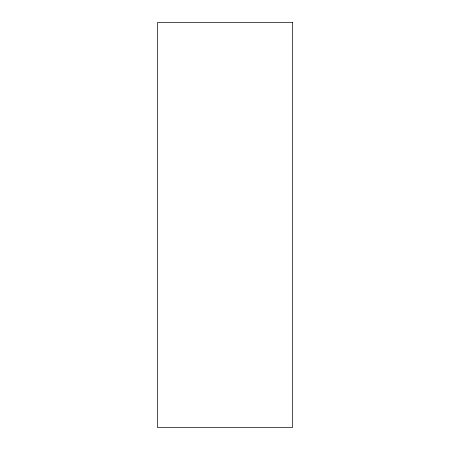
<?xml version="1.0" encoding="UTF-8"?>
<svg xmlns="http://www.w3.org/2000/svg" width="450" height="450" viewBox="0 0 450 450"><rect width="100%" height="100%" fill="white"/><g stroke="black" fill="none" stroke-linecap="round" stroke-linejoin="round"><path stroke-width="0.67" d="M292.5 22.5L157.5 22.5L157.5 427.5L292.5 427.5L292.5 22.5"/></g></svg>
